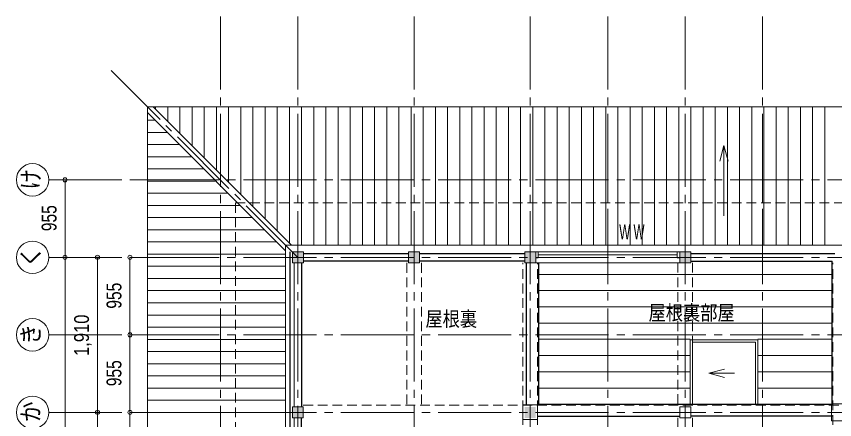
# Model space of a CAD drawing. Units: millimetres at full size, sheet at 1:100. Extents: x -20206 to -877, y -13906 to 13689.
# Drawn here: x -20206 to -10120, y -6130 to -1161 of the extents above; entities that cross this region are included whole.
import ezdxf
from ezdxf.enums import TextEntityAlignment as Align

# ---------------------------------------------------------------- set-up
doc = ezdxf.new("R2010")
doc.units = ezdxf.units.MM
doc.header["$LTSCALE"] = 100
doc.header["$PDMODE"] = 32
doc.header["$PDSIZE"] = 50
doc.linetypes.add('CHAIN2', pattern=[12, 9, -1, 1, -1])
doc.linetypes.add('DASHED1', pattern=[1.8, 1.2, -0.6])
for name, color, linetype, lineweight in [('1-0_通り心', 253, 'CHAIN2', 9), ('1-1_構造・躯体', 7, 'Continuous', 18), ('1-3_仕上げ', 2, 'Continuous', 25), ('1-4_見え掛り', 5, 'Continuous', 15), ('1-6_建具', 5, 'Continuous', 15), ('1-C_ハッチ', 253, 'Continuous', 9), ('1-D_寸法', 4, 'Continuous', 9), ('1-E_文字', 3, 'Continuous', 9), ('1-F_補助線', 4, 'Continuous', 9)]:
    doc.layers.add(name, color=color, linetype=linetype, lineweight=lineweight)
doc.layers.add('1-B_予備', color=8, linetype='Continuous')
doc.styles.add('ＭＳ Ｐゴシック', font='')
doc.styles.get('ＭＳ Ｐゴシック').set_extended_font_data('MS PGothic')

# ---------------------------------------------------------------- blocks, each defined once
blk = doc.blocks.new('か')
at = {"layer": '1-E_文字', "color": 4}
blk.add_circle((-32.5, -2.1), 200, dxfattribs=at)
at = {"layer": '1-E_文字', "style": 'ＭＳ Ｐゴシック', "width": 0.85}
blk.add_text('か', height=219.9, rotation=90, dxfattribs=at).set_placement((119.6, -122.8), align=Align.BOTTOM_LEFT)
blk = doc.blocks.new('き')
at = {"layer": '1-E_文字', "color": 4}
blk.add_circle((-32.5, 952.9), 200, dxfattribs=at)
at = {"layer": '1-E_文字', "style": 'ＭＳ Ｐゴシック', "width": 0.85}
blk.add_text('き', height=219.9, rotation=90, dxfattribs=at).set_placement((119.6, 832.2), align=Align.BOTTOM_LEFT)
blk = doc.blocks.new('く')
at = {"layer": '1-E_文字', "color": 4}
blk.add_circle((-32.5, 1907.9), 200, dxfattribs=at)
at = {"layer": '1-E_文字', "style": 'ＭＳ Ｐゴシック', "width": 0.85}
blk.add_text('く', height=219.9, rotation=90, dxfattribs=at).set_placement((119.6, 1787.2), align=Align.BOTTOM_LEFT)
blk = doc.blocks.new('け')
at = {"layer": '1-E_文字', "color": 4}
blk.add_circle((-32.5, 2862.9), 200, dxfattribs=at)
at = {"layer": '1-E_文字', "style": 'ＭＳ Ｐゴシック', "width": 0.85}
blk.add_text('け', height=219.9, rotation=90, dxfattribs=at).set_placement((119.6, 2742.2), align=Align.BOTTOM_LEFT)

msp = doc.modelspace()

# ---------------------------------------------------------------- linework, layer by layer
at = {"layer": '1-0_通り心'}
for p, q in [((-17691.7, -1161.4), (-17691.7, -13330)), ((-16736.7, -1161.4), (-16736.7, -13330)), ((-15304.2, -1161.4), (-15304.2, -13330)), ((-13871.7, -1161.4), (-13871.7, -13330)), ((-12916.7, -1161.4), (-12916.7, -13330)), ((-11961.7, -1161.4), (-11961.7, -13330)), ((-11006.7, -1161.4), (-11006.7, -13330)), ((-16736.7, -4130.5), (-19039.1, -1828.1)), ((-12916.7, -2531.3), (-12916.7, -3748)), ((-11006.7, -2531.3), (-11006.7, -3748)), ((-19806.3, -3175.5), (-4970.9, -3175.5)), ((-19806.3, -4130.5), (-4970.9, -4130.5)), ((-19806.3, -5085.5), (-4970.9, -5085.5)), ((-19806.3, -6040.5), (-4970.9, -6040.5))]:
    msp.add_line(p, q, dxfattribs=at)
at = {"layer": '1-0_通り心', "color": 8}
msp.add_solid([(-10157.7, -5973), (-10155.4, -5973), (-10157.7, -5935.5), (-10155.4, -5935.5)], dxfattribs=at)
at = {"layer": '1-1_構造・躯体', "color": 6, "lineweight": 20}
for p, q in [((-13804.2, -4198), (-13804.2, -4063)), ((-13939.2, -4198), (-13804.2, -4198)), ((-11894.2, -5973), (-12029.2, -5973))]:
    msp.add_line(p, q, dxfattribs=at)
for points in [[(-16803.6, -4199.3), (-16668.6, -4199.3), (-16668.6, -4064.3), (-16803.6, -4064.3)], [(-15371.1, -4199.3), (-15236.1, -4199.3), (-15236.1, -4064.3), (-15371.1, -4064.3)], [(-12029.2, -4198), (-11894.2, -4198), (-11894.2, -4063), (-12029.2, -4063)], [(-16804.2, -6108), (-16669.2, -6108), (-16669.2, -5973), (-16804.2, -5973)], [(-12029.2, -6108), (-11894.2, -6108), (-11894.2, -5973), (-12029.2, -5973)]]:
    msp.add_lwpolyline(points, close=True, dxfattribs=at)
msp.add_lwpolyline([(-13804.2, -4063), (-13939.2, -4063), (-13939.2, -4198)], dxfattribs=at)
at = {"layer": '1-1_構造・躯体'}
for points in [[(-13961.7, -6129.1), (-13781.7, -6129.1), (-13781.7, -5949.1), (-13961.7, -5949.1)], [(-10158.1, -6145.5), (-9948.1, -6145.5), (-9948.1, -5935.5), (-10158.1, -5935.5)]]:
    msp.add_lwpolyline(points, close=True, dxfattribs=at)
at = {"layer": '1-3_仕上げ'}
for p, q in [((-16836.7, -4064.3), (-16836.7, -9929.3)), ((-15371.1, -4085.5), (-16668.6, -4085.5)), ((-13939.2, -4085.5), (-15236.1, -4085.5)), ((-10117.9, -4085.5), (-11894.2, -4085.5)), ((-16691.7, -4199.3), (-16691.7, -5973)), ((-15371.1, -4175.5), (-16668.6, -4175.5)), ((-13939.2, -4175.5), (-15236.1, -4175.5)), ((-13916.7, -5949.1), (-13916.7, -4198)), ((-13771.7, -4198), (-13771.7, -5949.1)), ((-11894.2, -4175.5), (-10151.7, -4175.5)), ((-10151.7, -5940.5), (-10151.7, -4175.5)), ((-13771.7, -5940.5), (-10151.7, -5940.5)), ((-16691.7, -7883), (-16691.7, -6108)), ((-13781.7, -6085.5), (-12029.2, -6085.5)), ((-10141.7, -6085.5), (-11894.2, -6085.5))]:
    msp.add_line(p, q, dxfattribs=at)
at = {"layer": '1-4_見え掛り'}
for p, q in [((-18591.7, -2275.5), (-18591.7, -11715.5)), ((-18591.7, -2275.5), (-5331.7, -2275.5)), ((-16816, -3980.5), (-18521, -2275.5)), ((-16886.7, -4051.2), (-18591.7, -2346.2)), ((-16781.7, -4199.3), (-16781.7, -5973)), ((-11901.7, -5940.5), (-11901.7, -5145.5)), ((-11066.7, -5145.5), (-11901.7, -5145.5)), ((-11871.7, -5940.5), (-11871.7, -5175.5)), ((-11096.7, -5175.5), (-11871.7, -5175.5)), ((-11096.7, -5940.5), (-11096.7, -5175.5)), ((-11066.7, -5940.5), (-11066.7, -5145.5)), ((-16781.7, -7883), (-16781.7, -6108))]:
    msp.add_line(p, q, dxfattribs=at)
at = {"layer": '1-4_見え掛り', "linetype": 'DASHED1'}
for p, q in [((-17506.7, -3460.5), (-6416.7, -3460.5)), ((-15394.2, -4199.3), (-15394.2, -5950.5)), ((-15214.2, -4199.3), (-15214.2, -5950.5)), ((-13961.7, -9794.3), (-13961.7, -4198)), ((-13781.7, -9794.3), (-13781.7, -4198)), ((-12051.7, -4198), (-12051.7, -5973)), ((-11871.7, -4198), (-11871.7, -5973)), ((-10141.7, -9794.3), (-10141.7, -4198)), ((-16669.2, -5950.5), (-7253.6, -5950.5)), ((-12051.7, -6108), (-12051.7, -9815.5)), ((-11871.7, -6108), (-11871.7, -9815.5))]:
    msp.add_line(p, q, dxfattribs=at)
msp.add_lwpolyline([(-17506.7, -3460.5), (-17506.7, -10530.5), (-6416.7, -10530.5)], dxfattribs=at)
at = {"layer": '1-6_建具'}
for p, q in [((-16886.7, -3980.5), (-16886.7, -10010.5)), ((-13804.2, -4063), (-12029.2, -4063)), ((-13774.2, -4100.5), (-12059.2, -4100.5)), ((-13804.2, -4198), (-12029.2, -4198))]:
    msp.add_line(p, q, dxfattribs=at)
msp.add_lwpolyline([(-16886.7, -3980.5), (-7036.7, -3980.5), (-7036.7, -10010.5)], dxfattribs=at)
for points in [[(-13804.2, -4063), (-13774.2, -4063), (-13774.2, -4138), (-13804.2, -4138)], [(-12029.2, -4063), (-12059.2, -4063), (-12059.2, -4138), (-12029.2, -4138)]]:
    msp.add_lwpolyline(points, close=True, dxfattribs=at)
at = {"layer": '1-B_予備'}
for points in [[(-16803.6, -4064.3), (-16803.6, -4199.3), (-16668.6, -4064.3), (-16668.6, -4199.3)], [(-15371.7, -4064.3), (-15371.7, -4199.3), (-15236.7, -4064.3), (-15236.7, -4199.3)], [(-13939.2, -4064.3), (-13939.2, -4199.3), (-13804.2, -4064.3), (-13804.2, -4199.3)], [(-12029.2, -4064.3), (-12029.2, -4199.3), (-11894.2, -4064.3), (-11894.2, -4199.3)], [(-16804.2, -5973), (-16804.2, -6108), (-16669.2, -5973), (-16669.2, -6108)], [(-13939.2, -5973), (-13939.2, -6108), (-13804.2, -5973), (-13804.2, -6108)]]:
    msp.add_solid(points, dxfattribs=at)
at = {"layer": '1-C_ハッチ'}
for p, q in [((-18490.5, -2306), (-18490.5, -2275.5)), ((-18340.5, -2456), (-18340.5, -2275.5)), ((-18190.5, -2606), (-18190.5, -2275.5)), ((-18040.5, -2756), (-18040.5, -2275.5)), ((-17890.5, -2906), (-17890.5, -2275.5)), ((-17740.5, -3056), (-17740.5, -2275.5)), ((-17590.5, -3206), (-17590.5, -2275.5)), ((-17440.5, -3356), (-17440.5, -2275.5)), ((-17290.5, -3506), (-17290.5, -2275.5)), ((-17140.5, -3656), (-17140.5, -2275.5)), ((-16990.5, -3806), (-16990.5, -2275.5)), ((-16840.5, -3956), (-16840.5, -2275.5)), ((-16690.5, -3980.5), (-16690.5, -2275.5)), ((-16540.5, -3980.5), (-16540.5, -2275.5)), ((-16390.5, -3980.5), (-16390.5, -2275.5)), ((-16240.5, -3980.5), (-16240.5, -2275.5)), ((-16090.5, -3980.5), (-16090.5, -2275.5)), ((-15940.5, -3980.5), (-15940.5, -2275.5)), ((-15790.5, -3980.5), (-15790.5, -2275.5)), ((-15640.5, -3980.5), (-15640.5, -2275.5)), ((-15490.5, -3980.5), (-15490.5, -2275.5)), ((-15340.5, -3980.5), (-15340.5, -2275.5)), ((-15190.5, -3980.5), (-15190.5, -2275.5)), ((-15040.5, -3980.5), (-15040.5, -2275.5)), ((-14890.5, -3980.5), (-14890.5, -2275.5)), ((-14740.5, -3980.5), (-14740.5, -2275.5)), ((-14590.5, -3980.5), (-14590.5, -2275.5)), ((-14440.5, -3980.5), (-14440.5, -2275.5)), ((-14290.5, -3980.5), (-14290.5, -2275.5)), ((-14140.5, -3980.5), (-14140.5, -2275.5)), ((-13990.5, -3980.5), (-13990.5, -2275.5)), ((-13840.5, -3980.5), (-13840.5, -2275.5)), ((-13690.5, -3980.5), (-13690.5, -2275.5)), ((-13540.5, -3980.5), (-13540.5, -2275.5)), ((-13390.5, -3980.5), (-13390.5, -2275.5)), ((-13240.5, -3980.5), (-13240.5, -2275.5)), ((-13090.5, -3980.5), (-13090.5, -2275.5)), ((-12940.5, -3980.5), (-12940.5, -2275.5)), ((-12790.5, -3980.5), (-12790.5, -2275.5)), ((-12640.5, -3980.5), (-12640.5, -2275.5)), ((-12490.5, -3980.5), (-12490.5, -2275.5)), ((-12340.5, -3980.5), (-12340.5, -2275.5)), ((-12190.5, -3980.5), (-12190.5, -2275.5)), ((-12040.5, -3980.5), (-12040.5, -2275.5)), ((-11890.5, -3980.5), (-11890.5, -2275.5)), ((-11740.5, -3980.5), (-11740.5, -2275.5)), ((-11590.5, -3980.5), (-11590.5, -2275.5)), ((-11440.5, -3980.5), (-11440.5, -2275.5)), ((-11290.5, -3980.5), (-11290.5, -2275.5)), ((-11140.5, -3980.5), (-11140.5, -2275.5)), ((-10990.5, -3980.5), (-10990.5, -2275.5)), ((-10840.5, -3980.5), (-10840.5, -2275.5)), ((-10690.5, -3980.5), (-10690.5, -2275.5)), ((-10540.5, -3980.5), (-10540.5, -2275.5)), ((-10390.5, -3980.5), (-10390.5, -2275.5)), ((-10240.5, -3980.5), (-10240.5, -2275.5)), ((-18497, -2440.9), (-18591.7, -2440.9)), ((-18347, -2590.9), (-18591.7, -2590.9)), ((-18197, -2740.9), (-18591.7, -2740.9)), ((-18047, -2890.9), (-18591.7, -2890.9)), ((-17897, -3040.9), (-18591.7, -3040.9)), ((-17747, -3190.9), (-18591.7, -3190.9)), ((-17597, -3340.9), (-18591.7, -3340.9)), ((-17447, -3490.9), (-18591.7, -3490.9)), ((-17297, -3640.9), (-18591.7, -3640.9)), ((-17147, -3790.9), (-18591.7, -3790.9)), ((-16997, -3940.9), (-18591.7, -3940.9)), ((-16886.7, -4090.9), (-18591.7, -4090.9)), ((-16886.7, -4240.9), (-18591.7, -4240.9)), ((-16886.7, -4390.9), (-18591.7, -4390.9)), ((-13771.7, -4340.5), (-10151.7, -4340.5)), ((-16886.7, -4540.9), (-18591.7, -4540.9)), ((-13771.7, -4540.5), (-10151.7, -4540.5)), ((-16886.7, -4690.9), (-18591.7, -4690.9)), ((-13771.7, -4740.5), (-10151.7, -4740.5)), ((-16886.7, -4840.9), (-18591.7, -4840.9)), ((-13771.7, -4940.5), (-10151.7, -4940.5)), ((-16886.7, -4990.9), (-18591.7, -4990.9)), ((-16886.7, -5140.9), (-18591.7, -5140.9)), ((-13771.7, -5140.5), (-11901.7, -5140.5)), ((-10151.7, -5140.5), (-11066.7, -5140.5)), ((-16886.7, -5290.9), (-18591.7, -5290.9)), ((-13771.7, -5340.5), (-11901.7, -5340.5)), ((-11066.7, -5340.5), (-10151.7, -5340.5)), ((-16886.7, -5440.9), (-18591.7, -5440.9)), ((-13771.7, -5540.5), (-11901.7, -5540.5)), ((-11066.7, -5540.5), (-10151.7, -5540.5)), ((-16886.7, -5590.9), (-18591.7, -5590.9)), ((-16886.7, -5740.9), (-18591.7, -5740.9)), ((-13771.7, -5740.5), (-11901.7, -5740.5)), ((-11066.7, -5740.5), (-10151.7, -5740.5)), ((-16886.7, -5890.9), (-18591.7, -5890.9)), ((-16886.7, -6040.9), (-18591.7, -6040.9))]:
    msp.add_line(p, q, dxfattribs=at)
at = {"layer": '1-D_寸法'}
for p, q in [((-19606.3, -3175.5), (-19606.3, -4130.5)), ((-18806.3, -3175.5), (-18591.7, -3175.5)), ((-19606.3, -9860.5), (-19606.3, -4130.5)), ((-19206.3, -4130.5), (-19006.3, -4130.5)), ((-19206.3, -4130.5), (-19206.3, -6040.5)), ((-18806.3, -4130.5), (-18591.7, -4130.5)), ((-18806.3, -4130.5), (-18806.3, -5085.5)), ((-18806.3, -5085.5), (-18591.7, -5085.5)), ((-18806.3, -5085.5), (-18806.3, -6040.5)), ((-19206.3, -6040.5), (-19006.3, -6040.5)), ((-19206.3, -6040.5), (-19206.3, -9860.5)), ((-18806.3, -6040.5), (-18591.7, -6040.5)), ((-18806.3, -6040.5), (-18806.3, -6995.5))]:
    msp.add_line(p, q, dxfattribs=at)
for p in [(-19606.3, -3175.5), (-19606.3, -4130.5), (-19206.3, -4130.5), (-18806.3, -4130.5), (-18806.3, -5085.5), (-19206.3, -6040.5), (-18806.3, -6040.5)]:
    msp.add_point(p, dxfattribs=at)
at = {"layer": '1-E_文字', "color": 4}
for p, q in [((-11484.2, -2751.4), (-11536, -2944.5)), ((-11484.2, -2751.4), (-11484.2, -3618.5)), ((-11484.2, -2751.4), (-11432.5, -2944.5)), ((-11669.5, -5558), (-11476.3, -5506.2)), ((-11669.5, -5558), (-11476.3, -5609.7)), ((-11353, -5558), (-11669.5, -5558))]:
    msp.add_line(p, q, dxfattribs=at)

# ---------------------------------------------------------------- block references
at = {"layer": '1-F_補助線'}
for name in ['け', 'く', 'き', 'か']:
    msp.add_blockref(name, (-19973.8, -6038.4), dxfattribs=at)

# ---------------------------------------------------------------- texts
at = {"layer": '1-D_寸法', "color": 3, "style": 'ＭＳ Ｐゴシック'}
for s, width, p in [('955', 0.8, (-19656.3, -3808)), ('955', 0.8, (-18856.3, -4763)), ('1,910', 0.85, (-19256.3, -5345.5)), ('955', 0.8, (-18856.3, -5718))]:
    msp.add_text(s, height=183.3, rotation=90, dxfattribs=dict(at, width=width)).set_placement(p, align=Align.BOTTOM_LEFT)
at = {"layer": '1-E_文字', "style": 'ＭＳ Ｐゴシック'}
for s, width, p in [('W W', 0.6, (-12774.6, -3963)), ('屋根裏部屋', 0.85, (-12413.6, -4959.4)), ('屋根裏', 0.85, (-15164.2, -5035.5))]:
    msp.add_text(s, height=183.3, dxfattribs=dict(at, width=width)).set_placement(p, align=Align.BOTTOM_LEFT)

doc.saveas('drawing.dxf')
